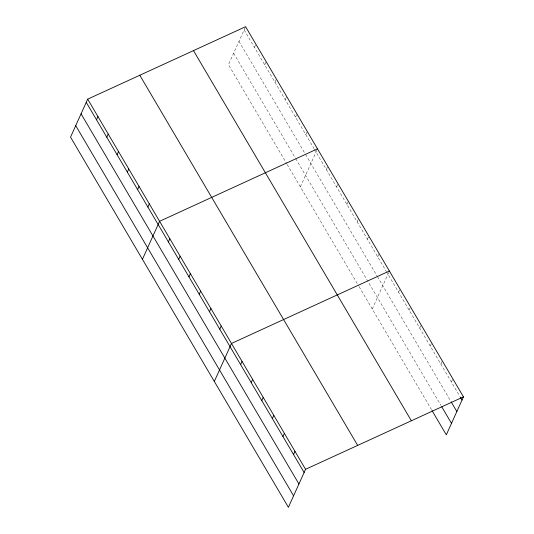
<?xml version="1.0" encoding="UTF-8"?>
<svg xmlns="http://www.w3.org/2000/svg" width="534" height="534" viewBox="0 0 534 534"><rect width="100%" height="100%" fill="white"/><g stroke="black" fill="none" stroke-linecap="round" stroke-linejoin="round"><path stroke-width="0.4" stroke-dasharray="2.67 2" d="M245.313 27.334L228.445 64.687L286.785 163.804M254.431 47.332L255.866 44.148M264.704 64.781L266.139 61.604M274.977 82.236L276.412 79.052M285.243 99.684L286.391 97.135M295.516 117.133L296.951 113.949M305.788 134.581L307.224 131.404M300.342 186.84L317.496 148.852M326.327 169.485L327.763 166.301M336.6 186.933L338.035 183.756M346.873 204.388L348.308 201.205M357.139 221.837L358.287 219.287M367.412 239.285L368.847 236.101M377.685 256.734L379.12 253.557M372.238 308.992L389.393 271.005M398.538 292.165L399.973 288.981M409.117 310.147L410.553 306.963M419.697 328.123L421.139 324.939M430.284 346.105L431.719 342.921M440.864 364.081L442.299 360.904M451.444 382.064L452.598 379.514M244.158 29.884L314.005 148.545M314.413 149.24L385.902 270.698M386.309 271.392L459.994 396.582M238.972 41.365L305.121 153.745M305.528 154.446L377.017 275.898M377.425 276.599L450.736 401.154M233.632 53.2L295.255 157.904M295.669 158.605L440.917 405.379M287.199 164.505L358.681 285.957M359.095 286.658L431.659 409.952"/><path stroke-width="0.8" d="M87.683 99.157L70.535 137.138L288.4 507.3L305.555 469.313L463.465 396.862L245.6 26.7L87.683 99.157L305.555 469.313M96.52 119.79L97.956 116.606M106.793 137.238L108.228 134.054M117.059 154.686L118.501 151.502M127.332 172.135L128.767 168.958M137.605 189.59L139.04 186.406M147.871 207.038L149.313 203.854M142.431 259.29L159.579 221.31L317.496 148.852M168.417 241.942L169.852 238.758M178.69 259.391L180.125 256.207M188.956 276.839L190.398 273.655M199.229 294.287L200.664 291.11M209.502 311.743L210.937 308.559M219.768 329.191L221.209 326.007M214.328 381.443L231.476 343.462L389.393 271.005M240.627 364.622L242.062 361.438M251.207 382.598L252.642 379.42M261.787 400.58L263.229 397.396M272.373 418.556L273.808 415.379M282.953 436.538L284.388 433.354M293.533 454.514L294.975 451.337M463.465 396.862L446.317 434.843L432.066 410.646M460.401 397.276L462.03 400.039M451.143 401.848L456.844 411.527M441.731 406.761L451.497 423.362M193.488 50.61L411.354 420.772M139.795 75.247L357.667 445.403M86.248 102.334L304.12 472.497M81.061 113.822L298.933 483.984M75.721 125.657L293.587 495.812"/></g></svg>
